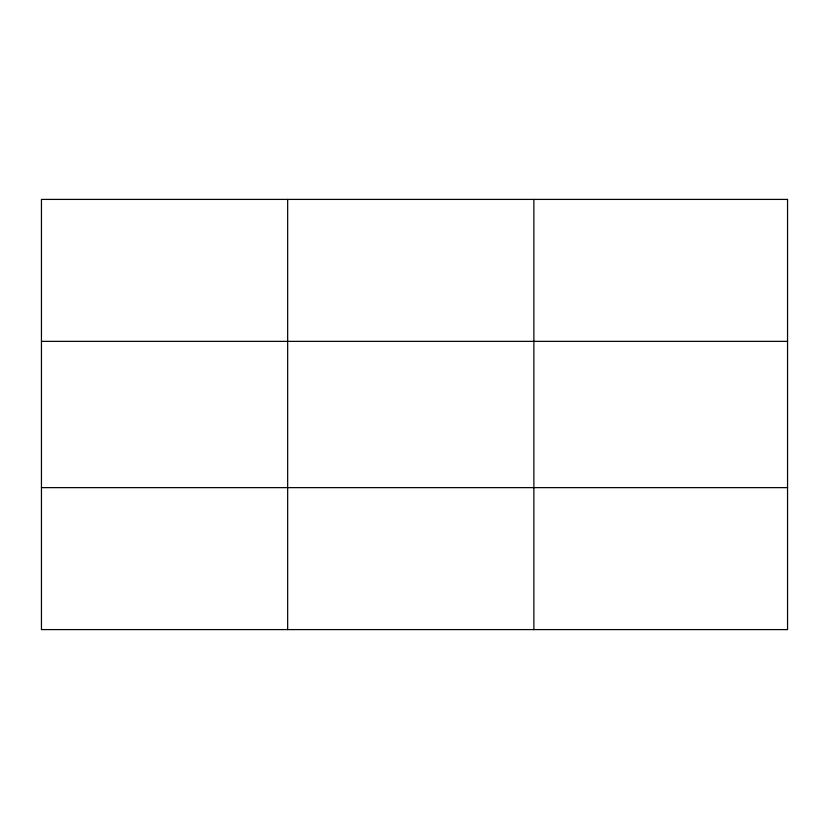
<?xml version="1.0" encoding="UTF-8"?>
<svg xmlns="http://www.w3.org/2000/svg" width="829" height="829" viewBox="0 0 829 829"><rect width="100%" height="100%" fill="white"/><g stroke="black" fill="none" stroke-linecap="round" stroke-linejoin="round"><path stroke-width="1.24" d="M287.663 629.594L287.663 199.406M533.876 629.594L533.876 199.406M41.45 341.361L787.55 341.361M41.45 487.639L787.55 487.639M787.55 199.406L787.55 629.594L41.45 629.594L41.45 199.406L787.55 199.406"/></g></svg>
